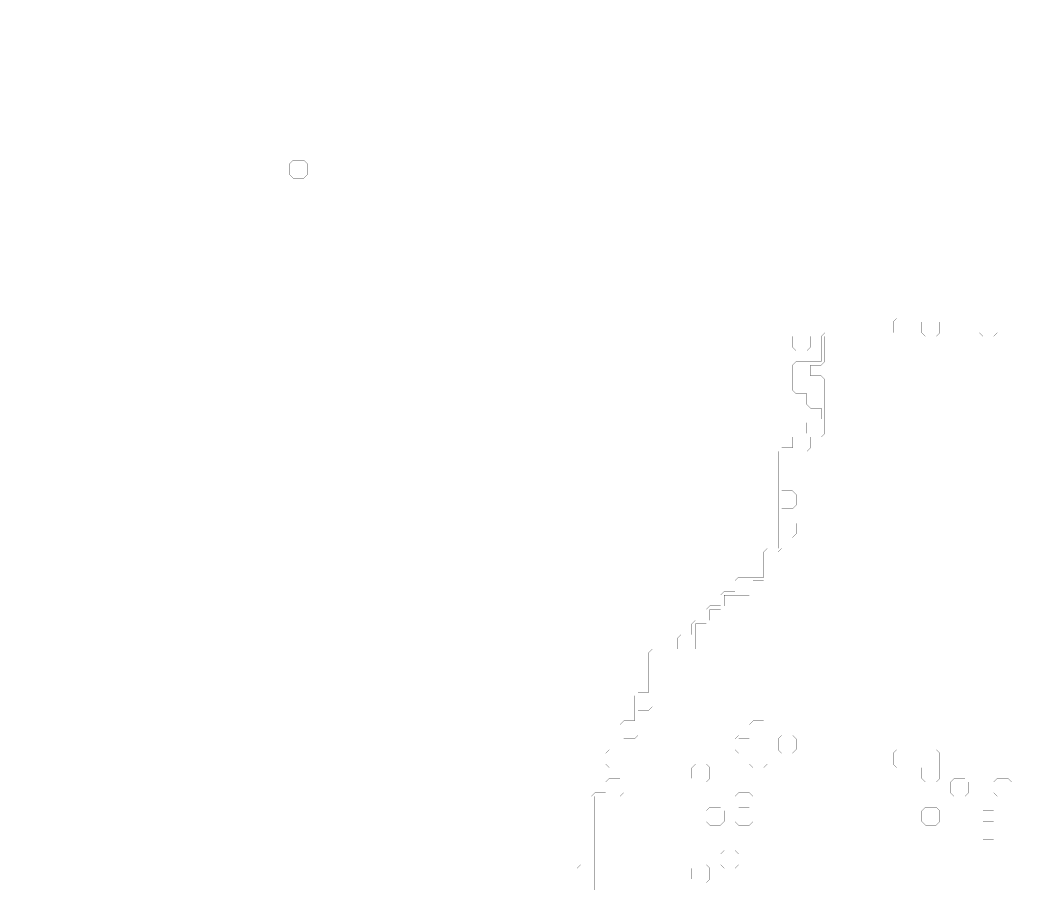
# Model space of a CAD drawing. Header units: metres. Extents: x 0 to 4990, y -4990 to 0.
# Drawn here: x 0 to 2710, y -2358 to 0 of the extents above; entities that cross this region are included whole.
import ezdxf

# ---------------------------------------------------------------- set-up
doc = ezdxf.new("R2010")
doc.units = ezdxf.units.M
doc.layers.add('conductor', color=1, linetype='Continuous')
doc.layers.add('substrate', color=5, linetype='Continuous')

msp = doc.modelspace()

# ---------------------------------------------------------------- linework, layer by layer
at = {"layer": 'conductor', "const_width": 0.5}
msp.add_lwpolyline([(2714.84375, -820.3125), (2705.078125, -820.3125), (2695.3125, -820.3125), (2685.546875, -820.3125), (2675.78125, -820.3125), (2666.015625, -820.3125), (2656.25, -820.3125), (2656.25, -830.078125), (2656.25, -839.84375), (2656.25, -849.609375), (2646.484375, -859.375), (2636.71875, -859.375), (2626.953125, -859.375), (2617.1875, -859.375), (2607.421875, -849.609375), (2607.421875, -839.84375), (2607.421875, -830.078125), (2607.421875, -820.3125), (2597.65625, -820.3125), (2587.890625, -820.3125), (2578.125, -820.3125), (2568.359375, -820.3125), (2558.59375, -820.3125), (2548.828125, -820.3125), (2539.0625, -820.3125), (2529.296875, -820.3125), (2519.53125, -820.3125), (2509.765625, -820.3125), (2500, -820.3125), (2500, -830.078125), (2500, -839.84375), (2500, -849.609375), (2490.234375, -859.375), (2480.46875, -859.375), (2470.703125, -859.375), (2460.9375, -859.375), (2451.171875, -849.609375), (2451.171875, -839.84375), (2451.171875, -830.078125), (2451.171875, -820.3125), (2441.40625, -820.3125), (2431.640625, -820.3125), (2421.875, -820.3125), (2421.875, -830.078125), (2421.875, -839.84375), (2421.875, -849.609375), (2412.109375, -859.375), (2402.34375, -859.375), (2392.578125, -859.375), (2382.8125, -859.375), (2373.046875, -859.375), (2363.28125, -859.375), (2353.515625, -859.375), (2343.75, -859.375), (2333.984375, -859.375), (2324.21875, -859.375), (2314.453125, -859.375), (2304.6875, -859.375), (2294.921875, -859.375), (2285.15625, -859.375), (2275.390625, -859.375), (2265.625, -859.375), (2255.859375, -859.375), (2246.09375, -859.375), (2236.328125, -859.375), (2226.5625, -859.375), (2216.796875, -859.375), (2207.03125, -859.375), (2197.265625, -859.375), (2187.5, -859.375), (2187.5, -869.140625), (2187.5, -878.90625), (2187.5, -888.671875), (2187.5, -898.4375), (2187.5, -908.203125), (2187.5, -917.96875), (2187.5, -927.734375), (2177.734375, -937.5), (2167.96875, -937.5), (2158.203125, -937.5), (2148.4375, -937.5), (2148.4375, -947.265625), (2148.4375, -957.03125), (2148.4375, -966.796875), (2158.203125, -966.796875), (2167.96875, -966.796875), (2177.734375, -966.796875), (2187.5, -976.5625), (2187.5, -986.328125), (2187.5, -996.09375), (2187.5, -1005.859375), (2187.5, -1015.625), (2187.5, -1025.390625), (2187.5, -1035.15625), (2187.5, -1044.921875), (2187.5, -1054.6875), (2187.5, -1064.453125), (2187.5, -1074.21875), (2187.5, -1083.984375), (2187.5, -1093.75), (2187.5, -1103.515625), (2187.5, -1113.28125), (2187.5, -1123.046875), (2177.734375, -1132.8125), (2167.96875, -1132.8125), (2158.203125, -1132.8125), (2148.4375, -1132.8125), (2148.4375, -1142.578125), (2148.4375, -1152.34375), (2148.4375, -1162.109375), (2138.671875, -1171.875), (2128.90625, -1171.875), (2119.140625, -1171.875), (2109.375, -1171.875), (2099.609375, -1171.875), (2089.84375, -1171.875), (2080.078125, -1171.875), (2070.3125, -1171.875), (2070.3125, -1181.640625), (2070.3125, -1191.40625), (2070.3125, -1201.171875), (2070.3125, -1210.9375), (2070.3125, -1220.703125), (2070.3125, -1230.46875), (2070.3125, -1240.234375), (2070.3125, -1250), (2070.3125, -1259.765625), (2070.3125, -1269.53125), (2070.3125, -1279.296875), (2080.078125, -1279.296875), (2089.84375, -1279.296875), (2099.609375, -1279.296875), (2109.375, -1289.0625), (2109.375, -1298.828125), (2109.375, -1308.59375), (2109.375, -1318.359375), (2099.609375, -1328.125), (2089.84375, -1328.125), (2080.078125, -1328.125), (2070.3125, -1328.125), (2070.3125, -1337.890625), (2070.3125, -1347.65625), (2070.3125, -1357.421875), (2080.078125, -1357.421875), (2089.84375, -1357.421875), (2099.609375, -1357.421875), (2109.375, -1367.1875), (2109.375, -1376.953125), (2109.375, -1386.71875), (2109.375, -1396.484375), (2099.609375, -1406.25), (2089.84375, -1406.25), (2080.078125, -1406.25), (2070.3125, -1406.25), (2070.3125, -1416.015625), (2070.3125, -1425.78125), (2070.3125, -1435.546875), (2060.546875, -1445.3125), (2050.78125, -1445.3125), (2041.015625, -1445.3125), (2031.25, -1445.3125), (2031.25, -1455.078125), (2031.25, -1464.84375), (2031.25, -1474.609375), (2031.25, -1484.375), (2031.25, -1494.140625), (2031.25, -1503.90625), (2031.25, -1513.671875), (2021.484375, -1523.4375), (2011.71875, -1523.4375), (2001.953125, -1523.4375), (1992.1875, -1523.4375), (1992.1875, -1533.203125), (1992.1875, -1542.96875), (1992.1875, -1552.734375), (1982.421875, -1562.5), (1972.65625, -1562.5), (1962.890625, -1562.5), (1953.125, -1562.5), (1943.359375, -1562.5), (1933.59375, -1562.5), (1923.828125, -1562.5), (1914.0625, -1562.5), (1914.0625, -1572.265625), (1914.0625, -1582.03125), (1914.0625, -1591.796875), (1904.296875, -1601.5625), (1894.53125, -1601.5625), (1884.765625, -1601.5625), (1875, -1601.5625), (1875, -1611.328125), (1875, -1621.09375), (1875, -1630.859375), (1865.234375, -1640.625), (1855.46875, -1640.625), (1845.703125, -1640.625), (1835.9375, -1640.625), (1835.9375, -1650.390625), (1835.9375, -1660.15625), (1835.9375, -1669.921875), (1835.9375, -1679.6875), (1835.9375, -1689.453125), (1835.9375, -1699.21875), (1835.9375, -1708.984375), (1826.171875, -1718.75), (1816.40625, -1718.75), (1806.640625, -1718.75), (1796.875, -1718.75), (1787.109375, -1718.75), (1777.34375, -1718.75), (1767.578125, -1718.75), (1757.8125, -1718.75), (1748.046875, -1718.75), (1738.28125, -1718.75), (1728.515625, -1718.75), (1718.75, -1718.75), (1718.75, -1728.515625), (1718.75, -1738.28125), (1718.75, -1748.046875), (1718.75, -1757.8125), (1718.75, -1767.578125), (1718.75, -1777.34375), (1718.75, -1787.109375), (1718.75, -1796.875), (1718.75, -1806.640625), (1718.75, -1816.40625), (1718.75, -1826.171875), (1718.75, -1835.9375), (1718.75, -1845.703125), (1718.75, -1855.46875), (1718.75, -1865.234375), (1708.984375, -1875), (1699.21875, -1875), (1689.453125, -1875), (1679.6875, -1875), (1679.6875, -1884.765625), (1679.6875, -1894.53125), (1679.6875, -1904.296875), (1679.6875, -1914.0625), (1679.6875, -1923.828125), (1679.6875, -1933.59375), (1679.6875, -1943.359375), (1669.921875, -1953.125), (1660.15625, -1953.125), (1650.390625, -1953.125), (1640.625, -1953.125), (1640.625, -1962.890625), (1640.625, -1972.65625), (1640.625, -1982.421875), (1640.625, -1992.1875), (1640.625, -2001.953125), (1640.625, -2011.71875), (1640.625, -2021.484375), (1640.625, -2031.25), (1640.625, -2041.015625), (1640.625, -2050.78125), (1640.625, -2060.546875), (1640.625, -2070.3125), (1640.625, -2080.078125), (1640.625, -2089.84375), (1640.625, -2099.609375), (1630.859375, -2109.375), (1621.09375, -2109.375), (1611.328125, -2109.375), (1601.5625, -2109.375), (1591.796875, -2109.375), (1582.03125, -2109.375), (1572.265625, -2109.375), (1562.5, -2109.375), (1562.5, -2119.140625), (1562.5, -2128.90625), (1562.5, -2138.671875), (1562.5, -2148.4375), (1562.5, -2158.203125), (1562.5, -2167.96875), (1562.5, -2177.734375), (1562.5, -2187.5), (1562.5, -2197.265625), (1562.5, -2207.03125), (1562.5, -2216.796875), (1562.5, -2226.5625), (1562.5, -2236.328125), (1562.5, -2246.09375), (1562.5, -2255.859375), (1562.5, -2265.625), (1562.5, -2275.390625), (1562.5, -2285.15625), (1562.5, -2294.921875), (1562.5, -2304.6875), (1562.5, -2314.453125), (1562.5, -2324.21875), (1562.5, -2333.984375), (1562.5, -2343.75), (1562.5, -2353.515625), (1562.5, -2363.28125)], dxfattribs=at)
for points in [[(1982.421875, -1914.0625), (1992.1875, -1904.296875), (2001.953125, -1904.296875), (2011.71875, -1904.296875), (2021.484375, -1904.296875), (2031.25, -1914.0625), (2031.25, -1923.828125), (2031.25, -1933.59375), (2031.25, -1943.359375), (2031.25, -1953.125), (2031.25, -1962.890625), (2031.25, -1972.65625), (2031.25, -1982.421875), (2031.25, -1992.1875), (2031.25, -2001.953125), (2031.25, -2011.71875), (2031.25, -2021.484375), (2021.484375, -2031.25), (2011.71875, -2031.25), (2001.953125, -2031.25), (1992.1875, -2031.25), (1982.421875, -2021.484375), (1982.421875, -2011.71875), (1982.421875, -2001.953125), (1982.421875, -1992.1875), (1972.65625, -1992.1875), (1962.890625, -1992.1875), (1953.125, -1992.1875), (1943.359375, -1982.421875), (1943.359375, -1972.65625), (1943.359375, -1962.890625), (1943.359375, -1953.125), (1953.125, -1943.359375), (1962.890625, -1943.359375), (1972.65625, -1943.359375), (1982.421875, -1943.359375), (1982.421875, -1933.59375), (1982.421875, -1923.828125)], [(2060.546875, -1953.125), (2070.3125, -1943.359375), (2080.078125, -1943.359375), (2089.84375, -1943.359375), (2099.609375, -1943.359375), (2109.375, -1953.125), (2109.375, -1962.890625), (2109.375, -1972.65625), (2109.375, -1982.421875), (2099.609375, -1992.1875), (2089.84375, -1992.1875), (2080.078125, -1992.1875), (2070.3125, -1992.1875), (2060.546875, -1982.421875), (2060.546875, -1972.65625), (2060.546875, -1962.890625)], [(2373.046875, -1992.1875), (2382.8125, -1982.421875), (2392.578125, -1982.421875), (2402.34375, -1982.421875), (2412.109375, -1982.421875), (2421.875, -1982.421875), (2431.640625, -1982.421875), (2441.40625, -1982.421875), (2451.171875, -1982.421875), (2460.9375, -1982.421875), (2470.703125, -1982.421875), (2480.46875, -1982.421875), (2490.234375, -1982.421875), (2500, -1992.1875), (2500, -2001.953125), (2500, -2011.71875), (2500, -2021.484375), (2500, -2031.25), (2500, -2041.015625), (2500, -2050.78125), (2500, -2060.546875), (2490.234375, -2070.3125), (2480.46875, -2070.3125), (2470.703125, -2070.3125), (2460.9375, -2070.3125), (2451.171875, -2060.546875), (2451.171875, -2050.78125), (2451.171875, -2041.015625), (2451.171875, -2031.25), (2441.40625, -2031.25), (2431.640625, -2031.25), (2421.875, -2031.25), (2412.109375, -2031.25), (2402.34375, -2031.25), (2392.578125, -2031.25), (2382.8125, -2031.25), (2373.046875, -2021.484375), (2373.046875, -2011.71875), (2373.046875, -2001.953125)], [(1826.171875, -2031.25), (1835.9375, -2021.484375), (1845.703125, -2021.484375), (1855.46875, -2021.484375), (1865.234375, -2021.484375), (1875, -2031.25), (1875, -2041.015625), (1875, -2050.78125), (1875, -2060.546875), (1865.234375, -2070.3125), (1855.46875, -2070.3125), (1845.703125, -2070.3125), (1835.9375, -2070.3125), (1826.171875, -2060.546875), (1826.171875, -2050.78125), (1826.171875, -2041.015625)], [(2529.296875, -2070.3125), (2539.0625, -2060.546875), (2548.828125, -2060.546875), (2558.59375, -2060.546875), (2568.359375, -2060.546875), (2578.125, -2070.3125), (2578.125, -2080.078125), (2578.125, -2089.84375), (2578.125, -2099.609375), (2568.359375, -2109.375), (2558.59375, -2109.375), (2548.828125, -2109.375), (2539.0625, -2109.375), (2529.296875, -2099.609375), (2529.296875, -2089.84375), (2529.296875, -2080.078125)], [(2646.484375, -2070.3125), (2656.25, -2060.546875), (2666.015625, -2060.546875), (2675.78125, -2060.546875), (2685.546875, -2060.546875), (2695.3125, -2070.3125), (2695.3125, -2080.078125), (2695.3125, -2089.84375), (2695.3125, -2099.609375), (2685.546875, -2109.375), (2675.78125, -2109.375), (2666.015625, -2109.375), (2656.25, -2109.375), (2646.484375, -2099.609375), (2646.484375, -2089.84375), (2646.484375, -2080.078125)], [(1943.359375, -2109.375), (1953.125, -2099.609375), (1962.890625, -2099.609375), (1972.65625, -2099.609375), (1982.421875, -2099.609375), (1992.1875, -2109.375), (1992.1875, -2119.140625), (1992.1875, -2128.90625), (1992.1875, -2138.671875), (1992.1875, -2148.4375), (1992.1875, -2158.203125), (1992.1875, -2167.96875), (1992.1875, -2177.734375), (1982.421875, -2187.5), (1972.65625, -2187.5), (1962.890625, -2187.5), (1953.125, -2187.5), (1943.359375, -2177.734375), (1943.359375, -2167.96875), (1943.359375, -2158.203125), (1943.359375, -2148.4375), (1943.359375, -2138.671875), (1943.359375, -2128.90625), (1943.359375, -2119.140625)], [(1865.234375, -2148.4375), (1875, -2138.671875), (1884.765625, -2138.671875), (1894.53125, -2138.671875), (1904.296875, -2138.671875), (1914.0625, -2148.4375), (1914.0625, -2158.203125), (1914.0625, -2167.96875), (1914.0625, -2177.734375), (1904.296875, -2187.5), (1894.53125, -2187.5), (1884.765625, -2187.5), (1875, -2187.5), (1865.234375, -2177.734375), (1865.234375, -2167.96875), (1865.234375, -2158.203125)], [(2451.171875, -2148.4375), (2460.9375, -2138.671875), (2470.703125, -2138.671875), (2480.46875, -2138.671875), (2490.234375, -2138.671875), (2500, -2148.4375), (2500, -2158.203125), (2500, -2167.96875), (2500, -2177.734375), (2490.234375, -2187.5), (2480.46875, -2187.5), (2470.703125, -2187.5), (2460.9375, -2187.5), (2451.171875, -2177.734375), (2451.171875, -2167.96875), (2451.171875, -2158.203125)], [(1904.296875, -2265.625), (1914.0625, -2255.859375), (1923.828125, -2255.859375), (1933.59375, -2255.859375), (1943.359375, -2255.859375), (1953.125, -2265.625), (1953.125, -2275.390625), (1953.125, -2285.15625), (1953.125, -2294.921875), (1943.359375, -2304.6875), (1933.59375, -2304.6875), (1923.828125, -2304.6875), (1914.0625, -2304.6875), (1904.296875, -2294.921875), (1904.296875, -2285.15625), (1904.296875, -2275.390625)], [(1826.171875, -2304.6875), (1835.9375, -2294.921875), (1845.703125, -2294.921875), (1855.46875, -2294.921875), (1865.234375, -2294.921875), (1875, -2304.6875), (1875, -2314.453125), (1875, -2324.21875), (1875, -2333.984375), (1865.234375, -2343.75), (1855.46875, -2343.75), (1845.703125, -2343.75), (1835.9375, -2343.75), (1826.171875, -2333.984375), (1826.171875, -2324.21875), (1826.171875, -2314.453125)]]:
    msp.add_lwpolyline(points, close=True, dxfattribs=at)
at = {"layer": 'substrate', "const_width": 0.5}
for points in [[(2714.84375, 0), (2705.078125, 0), (2695.3125, 0), (2685.546875, 0), (2675.78125, 0), (2666.015625, 0), (2656.25, 0), (2646.484375, 0), (2636.71875, 0), (2626.953125, 0), (2617.1875, 0), (2607.421875, 0), (2597.65625, 0), (2587.890625, 0), (2578.125, 0), (2568.359375, 0), (2558.59375, 0), (2548.828125, 0), (2539.0625, 0), (2529.296875, 0), (2519.53125, 0), (2509.765625, 0), (2500, 0), (2490.234375, 0), (2480.46875, 0), (2470.703125, 0), (2460.9375, 0), (2451.171875, 0), (2441.40625, 0), (2431.640625, 0), (2421.875, 0), (2412.109375, 0), (2402.34375, 0), (2392.578125, 0), (2382.8125, 0), (2373.046875, 0), (2363.28125, 0), (2353.515625, 0), (2343.75, 0), (2333.984375, 0), (2324.21875, 0), (2314.453125, 0), (2304.6875, 0), (2294.921875, 0), (2285.15625, 0), (2275.390625, 0), (2265.625, 0), (2255.859375, 0), (2246.09375, 0), (2236.328125, 0), (2226.5625, 0), (2216.796875, 0), (2207.03125, 0), (2197.265625, 0), (2187.5, 0), (2177.734375, 0), (2167.96875, 0), (2158.203125, 0), (2148.4375, 0), (2138.671875, 0), (2128.90625, 0), (2119.140625, 0), (2109.375, 0), (2099.609375, 0), (2089.84375, 0), (2080.078125, 0), (2070.3125, 0), (2060.546875, 0), (2050.78125, 0), (2041.015625, 0), (2031.25, 0), (2021.484375, 0), (2011.71875, 0), (2001.953125, 0), (1992.1875, 0), (1982.421875, 0), (1972.65625, 0), (1962.890625, 0), (1953.125, 0), (1943.359375, 0), (1933.59375, 0), (1923.828125, 0), (1914.0625, 0), (1904.296875, 0), (1894.53125, 0), (1884.765625, 0), (1875, 0), (1865.234375, 0), (1855.46875, 0), (1845.703125, 0), (1835.9375, 0), (1826.171875, 0), (1816.40625, 0), (1806.640625, 0), (1796.875, 0), (1787.109375, 0), (1777.34375, 0), (1767.578125, 0), (1757.8125, 0), (1748.046875, 0), (1738.28125, 0), (1728.515625, 0), (1718.75, 0), (1708.984375, 0), (1699.21875, 0), (1689.453125, 0), (1679.6875, 0), (1669.921875, 0), (1660.15625, 0), (1650.390625, 0), (1640.625, 0), (1630.859375, 0), (1621.09375, 0), (1611.328125, 0), (1601.5625, 0), (1591.796875, 0), (1582.03125, 0), (1572.265625, 0), (1562.5, 0), (1552.734375, 0), (1542.96875, 0), (1533.203125, 0), (1523.4375, 0), (1513.671875, 0), (1503.90625, 0), (1494.140625, 0), (1484.375, 0), (1474.609375, 0), (1464.84375, 0), (1455.078125, 0), (1445.3125, 0), (1435.546875, 0), (1425.78125, 0), (1416.015625, 0), (1406.25, 0), (1396.484375, 0), (1386.71875, 0), (1376.953125, 0), (1367.1875, 0), (1357.421875, 0), (1347.65625, 0), (1337.890625, 0), (1328.125, 0), (1318.359375, 0), (1308.59375, 0), (1298.828125, 0), (1289.0625, 0), (1279.296875, 0), (1269.53125, 0), (1259.765625, 0), (1250, 0), (1240.234375, 0), (1230.46875, 0), (1220.703125, 0), (1210.9375, 0), (1201.171875, 0), (1191.40625, 0), (1181.640625, 0), (1171.875, 0), (1162.109375, 0), (1152.34375, 0), (1142.578125, 0), (1132.8125, 0), (1123.046875, 0), (1113.28125, 0), (1103.515625, 0), (1093.75, 0), (1083.984375, 0), (1074.21875, 0), (1064.453125, 0), (1054.6875, 0), (1044.921875, 0), (1035.15625, 0), (1025.390625, 0), (1015.625, 0), (1005.859375, 0), (996.09375, 0), (986.328125, 0), (976.5625, 0), (966.796875, 0), (957.03125, 0), (947.265625, 0), (937.5, 0), (927.734375, 0), (917.96875, 0), (908.203125, 0), (898.4375, 0), (888.671875, 0), (878.90625, 0), (869.140625, 0), (859.375, 0), (849.609375, 0), (839.84375, 0), (830.078125, 0), (820.3125, 0), (810.546875, 0), (800.78125, 0), (791.015625, 0), (781.25, 0), (771.484375, 0), (761.71875, 0), (751.953125, 0), (742.1875, 0), (732.421875, 0), (722.65625, 0), (712.890625, 0), (703.125, 0), (693.359375, 0), (683.59375, 0), (673.828125, 0), (664.0625, 0), (654.296875, 0), (644.53125, 0), (634.765625, 0), (625, 0), (615.234375, 0), (605.46875, 0), (595.703125, 0), (585.9375, 0), (576.171875, 0), (566.40625, 0), (556.640625, 0), (546.875, 0), (537.109375, 0), (527.34375, 0), (517.578125, 0), (507.8125, 0), (498.046875, 0), (488.28125, 0), (478.515625, 0), (468.75, 0), (458.984375, 0), (449.21875, 0), (439.453125, 0), (429.6875, 0), (419.921875, 0), (410.15625, 0), (400.390625, 0), (390.625, 0), (380.859375, 0), (371.09375, 0), (361.328125, 0), (351.5625, 0), (341.796875, 0), (332.03125, 0), (322.265625, 0), (312.5, 0), (302.734375, 0), (292.96875, 0), (283.203125, 0), (273.4375, 0), (263.671875, 0), (253.90625, 0), (244.140625, 0), (234.375, 0), (224.609375, 0), (214.84375, 0), (205.078125, 0), (195.3125, 0), (185.546875, 0), (175.78125, 0), (166.015625, 0), (156.25, 0), (146.484375, 0), (136.71875, 0), (126.953125, 0), (117.1875, 0), (107.421875, 0), (97.65625, 0), (87.890625, 0), (78.125, 0), (68.359375, 0), (58.59375, 0), (48.828125, 0), (39.0625, 0), (29.296875, 0), (19.53125, 0), (9.765625, 0), (0, 0), (0, -9.765625), (0, -19.53125), (0, -29.296875), (0, -39.0625), (0, -48.828125), (0, -58.59375), (0, -68.359375), (0, -78.125), (0, -87.890625), (0, -97.65625), (0, -107.421875), (0, -117.1875), (0, -126.953125), (0, -136.71875), (0, -146.484375), (0, -156.25), (0, -166.015625), (0, -175.78125), (0, -185.546875), (0, -195.3125), (0, -205.078125), (0, -214.84375), (0, -224.609375), (0, -234.375), (0, -244.140625), (0, -253.90625), (0, -263.671875), (0, -273.4375), (0, -283.203125), (0, -292.96875), (0, -302.734375), (0, -312.5), (0, -322.265625), (0, -332.03125), (0, -341.796875), (0, -351.5625), (0, -361.328125), (0, -371.09375), (0, -380.859375), (0, -390.625), (0, -400.390625), (0, -410.15625), (0, -419.921875), (0, -429.6875), (0, -439.453125), (0, -449.21875), (0, -458.984375), (0, -468.75), (0, -478.515625), (0, -488.28125), (0, -498.046875), (0, -507.8125), (0, -517.578125), (0, -527.34375), (0, -537.109375), (0, -546.875), (0, -556.640625), (0, -566.40625), (0, -576.171875), (0, -585.9375), (0, -595.703125), (0, -605.46875), (0, -615.234375), (0, -625), (0, -634.765625), (0, -644.53125), (0, -654.296875), (0, -664.0625), (0, -673.828125), (0, -683.59375), (0, -693.359375), (0, -703.125), (0, -712.890625), (0, -722.65625), (0, -732.421875), (0, -742.1875), (0, -751.953125), (0, -761.71875), (0, -771.484375), (0, -781.25), (0, -791.015625), (0, -800.78125), (0, -810.546875), (0, -820.3125), (0, -830.078125), (0, -839.84375), (0, -849.609375), (0, -859.375), (0, -869.140625), (0, -878.90625), (0, -888.671875), (0, -898.4375), (0, -908.203125), (0, -917.96875), (0, -927.734375), (0, -937.5), (0, -947.265625), (0, -957.03125), (0, -966.796875), (0, -976.5625), (0, -986.328125), (0, -996.09375), (0, -1005.859375), (0, -1015.625), (0, -1025.390625), (0, -1035.15625), (0, -1044.921875), (0, -1054.6875), (0, -1064.453125), (0, -1074.21875), (0, -1083.984375), (0, -1093.75), (0, -1103.515625), (0, -1113.28125), (0, -1123.046875), (0, -1132.8125), (0, -1142.578125), (0, -1152.34375), (0, -1162.109375), (0, -1171.875), (0, -1181.640625), (0, -1191.40625), (0, -1201.171875), (0, -1210.9375), (0, -1220.703125), (0, -1230.46875), (0, -1240.234375), (0, -1250), (0, -1259.765625), (0, -1269.53125), (0, -1279.296875), (0, -1289.0625), (0, -1298.828125), (0, -1308.59375), (0, -1318.359375), (0, -1328.125), (0, -1337.890625), (0, -1347.65625), (0, -1357.421875), (0, -1367.1875), (0, -1376.953125), (0, -1386.71875), (0, -1396.484375), (0, -1406.25), (0, -1416.015625), (0, -1425.78125), (0, -1435.546875), (0, -1445.3125), (0, -1455.078125), (0, -1464.84375), (0, -1474.609375), (0, -1484.375), (0, -1494.140625), (0, -1503.90625), (0, -1513.671875), (0, -1523.4375), (0, -1533.203125), (0, -1542.96875), (0, -1552.734375), (0, -1562.5), (0, -1572.265625), (0, -1582.03125), (0, -1591.796875), (0, -1601.5625), (0, -1611.328125), (0, -1621.09375), (0, -1630.859375), (0, -1640.625), (0, -1650.390625), (0, -1660.15625), (0, -1669.921875), (0, -1679.6875), (0, -1689.453125), (0, -1699.21875), (0, -1708.984375), (0, -1718.75), (0, -1728.515625), (0, -1738.28125), (0, -1748.046875), (0, -1757.8125), (0, -1767.578125), (0, -1777.34375), (0, -1787.109375), (0, -1796.875), (0, -1806.640625), (0, -1816.40625), (0, -1826.171875), (0, -1835.9375), (0, -1845.703125), (0, -1855.46875), (0, -1865.234375), (0, -1875), (0, -1884.765625), (0, -1894.53125), (0, -1904.296875), (0, -1914.0625), (0, -1923.828125), (0, -1933.59375), (0, -1943.359375), (0, -1953.125), (0, -1962.890625), (0, -1972.65625), (0, -1982.421875), (0, -1992.1875), (0, -2001.953125), (0, -2011.71875), (0, -2021.484375), (0, -2031.25), (0, -2041.015625), (0, -2050.78125), (0, -2060.546875), (0, -2070.3125), (0, -2080.078125), (0, -2089.84375), (0, -2099.609375), (0, -2109.375), (0, -2119.140625), (0, -2128.90625), (0, -2138.671875), (0, -2148.4375), (0, -2158.203125), (0, -2167.96875), (0, -2177.734375), (0, -2187.5), (0, -2197.265625), (0, -2207.03125), (0, -2216.796875), (0, -2226.5625), (0, -2236.328125), (0, -2246.09375), (0, -2255.859375), (0, -2265.625), (0, -2275.390625), (0, -2285.15625), (0, -2294.921875), (0, -2304.6875), (0, -2314.453125), (0, -2324.21875), (0, -2333.984375), (0, -2343.75), (0, -2353.515625), (0, -2363.28125)], [(1513.671875, -2363.28125), (1513.671875, -2353.515625), (1513.671875, -2343.75), (1513.671875, -2333.984375), (1513.671875, -2324.21875), (1513.671875, -2314.453125), (1513.671875, -2304.6875), (1523.4375, -2294.921875), (1533.203125, -2294.921875), (1542.96875, -2294.921875), (1552.734375, -2294.921875), (1552.734375, -2285.15625), (1552.734375, -2275.390625), (1552.734375, -2265.625), (1552.734375, -2255.859375), (1552.734375, -2246.09375), (1552.734375, -2236.328125), (1552.734375, -2226.5625), (1552.734375, -2216.796875), (1552.734375, -2207.03125), (1552.734375, -2197.265625), (1552.734375, -2187.5), (1552.734375, -2177.734375), (1552.734375, -2167.96875), (1552.734375, -2158.203125), (1552.734375, -2148.4375), (1552.734375, -2138.671875), (1552.734375, -2128.90625), (1552.734375, -2119.140625), (1552.734375, -2109.375), (1562.5, -2099.609375), (1572.265625, -2099.609375), (1582.03125, -2099.609375), (1591.796875, -2099.609375), (1591.796875, -2089.84375), (1591.796875, -2080.078125), (1591.796875, -2070.3125), (1601.5625, -2060.546875), (1611.328125, -2060.546875), (1621.09375, -2060.546875), (1630.859375, -2060.546875), (1630.859375, -2050.78125), (1630.859375, -2041.015625), (1630.859375, -2031.25), (1621.09375, -2031.25), (1611.328125, -2031.25), (1601.5625, -2031.25), (1591.796875, -2021.484375), (1591.796875, -2011.71875), (1591.796875, -2001.953125), (1591.796875, -1992.1875), (1601.5625, -1982.421875), (1611.328125, -1982.421875), (1621.09375, -1982.421875), (1630.859375, -1982.421875), (1630.859375, -1972.65625), (1630.859375, -1962.890625), (1630.859375, -1953.125), (1630.859375, -1943.359375), (1630.859375, -1933.59375), (1630.859375, -1923.828125), (1630.859375, -1914.0625), (1640.625, -1904.296875), (1650.390625, -1904.296875), (1660.15625, -1904.296875), (1669.921875, -1904.296875), (1669.921875, -1894.53125), (1669.921875, -1884.765625), (1669.921875, -1875), (1669.921875, -1865.234375), (1669.921875, -1855.46875), (1669.921875, -1845.703125), (1669.921875, -1835.9375), (1679.6875, -1826.171875), (1689.453125, -1826.171875), (1699.21875, -1826.171875), (1708.984375, -1826.171875), (1708.984375, -1816.40625), (1708.984375, -1806.640625), (1708.984375, -1796.875), (1708.984375, -1787.109375), (1708.984375, -1777.34375), (1708.984375, -1767.578125), (1708.984375, -1757.8125), (1708.984375, -1748.046875), (1708.984375, -1738.28125), (1708.984375, -1728.515625), (1708.984375, -1718.75), (1718.75, -1708.984375), (1728.515625, -1708.984375), (1738.28125, -1708.984375), (1748.046875, -1708.984375), (1757.8125, -1708.984375), (1767.578125, -1708.984375), (1777.34375, -1708.984375), (1787.109375, -1708.984375), (1787.109375, -1699.21875), (1787.109375, -1689.453125), (1787.109375, -1679.6875), (1796.875, -1669.921875), (1806.640625, -1669.921875), (1816.40625, -1669.921875), (1826.171875, -1669.921875), (1826.171875, -1660.15625), (1826.171875, -1650.390625), (1826.171875, -1640.625), (1835.9375, -1630.859375), (1845.703125, -1630.859375), (1855.46875, -1630.859375), (1865.234375, -1630.859375), (1865.234375, -1621.09375), (1865.234375, -1611.328125), (1865.234375, -1601.5625), (1875, -1591.796875), (1884.765625, -1591.796875), (1894.53125, -1591.796875), (1904.296875, -1591.796875), (1904.296875, -1582.03125), (1904.296875, -1572.265625), (1904.296875, -1562.5), (1914.0625, -1552.734375), (1923.828125, -1552.734375), (1933.59375, -1552.734375), (1943.359375, -1552.734375), (1943.359375, -1542.96875), (1943.359375, -1533.203125), (1943.359375, -1523.4375), (1953.125, -1513.671875), (1962.890625, -1513.671875), (1972.65625, -1513.671875), (1982.421875, -1513.671875), (1992.1875, -1513.671875), (2001.953125, -1513.671875), (2011.71875, -1513.671875), (2021.484375, -1513.671875), (2021.484375, -1503.90625), (2021.484375, -1494.140625), (2021.484375, -1484.375), (2021.484375, -1474.609375), (2021.484375, -1464.84375), (2021.484375, -1455.078125), (2021.484375, -1445.3125), (2031.25, -1435.546875), (2041.015625, -1435.546875), (2050.78125, -1435.546875), (2060.546875, -1435.546875), (2060.546875, -1425.78125), (2060.546875, -1416.015625), (2060.546875, -1406.25), (2060.546875, -1396.484375), (2060.546875, -1386.71875), (2060.546875, -1376.953125), (2060.546875, -1367.1875), (2060.546875, -1357.421875), (2060.546875, -1347.65625), (2060.546875, -1337.890625), (2060.546875, -1328.125), (2060.546875, -1318.359375), (2060.546875, -1308.59375), (2060.546875, -1298.828125), (2060.546875, -1289.0625), (2060.546875, -1279.296875), (2060.546875, -1269.53125), (2060.546875, -1259.765625), (2060.546875, -1250), (2060.546875, -1240.234375), (2060.546875, -1230.46875), (2060.546875, -1220.703125), (2060.546875, -1210.9375), (2060.546875, -1201.171875), (2060.546875, -1191.40625), (2060.546875, -1181.640625), (2060.546875, -1171.875), (2070.3125, -1162.109375), (2080.078125, -1162.109375), (2089.84375, -1162.109375), (2099.609375, -1162.109375), (2099.609375, -1152.34375), (2099.609375, -1142.578125), (2099.609375, -1132.8125), (2109.375, -1123.046875), (2119.140625, -1123.046875), (2128.90625, -1123.046875), (2138.671875, -1123.046875), (2138.671875, -1113.28125), (2138.671875, -1103.515625), (2138.671875, -1093.75), (2148.4375, -1083.984375), (2158.203125, -1083.984375), (2167.96875, -1083.984375), (2177.734375, -1083.984375), (2177.734375, -1074.21875), (2177.734375, -1064.453125), (2177.734375, -1054.6875), (2167.96875, -1054.6875), (2158.203125, -1054.6875), (2148.4375, -1054.6875), (2138.671875, -1044.921875), (2138.671875, -1035.15625), (2138.671875, -1025.390625), (2138.671875, -1015.625), (2128.90625, -1015.625), (2119.140625, -1015.625), (2109.375, -1015.625), (2099.609375, -1005.859375), (2099.609375, -996.09375), (2099.609375, -986.328125), (2099.609375, -976.5625), (2099.609375, -966.796875), (2099.609375, -957.03125), (2099.609375, -947.265625), (2099.609375, -937.5), (2109.375, -927.734375), (2119.140625, -927.734375), (2128.90625, -927.734375), (2138.671875, -927.734375), (2148.4375, -927.734375), (2158.203125, -927.734375), (2167.96875, -927.734375), (2177.734375, -927.734375), (2177.734375, -917.96875), (2177.734375, -908.203125), (2177.734375, -898.4375), (2177.734375, -888.671875), (2177.734375, -878.90625), (2177.734375, -869.140625), (2177.734375, -859.375), (2187.5, -849.609375), (2197.265625, -849.609375), (2207.03125, -849.609375), (2216.796875, -849.609375), (2226.5625, -849.609375), (2236.328125, -849.609375), (2246.09375, -849.609375), (2255.859375, -849.609375), (2265.625, -849.609375), (2275.390625, -849.609375), (2285.15625, -849.609375), (2294.921875, -849.609375), (2304.6875, -849.609375), (2314.453125, -849.609375), (2324.21875, -849.609375), (2333.984375, -849.609375), (2343.75, -849.609375), (2353.515625, -849.609375), (2363.28125, -849.609375), (2373.046875, -849.609375), (2373.046875, -839.84375), (2373.046875, -830.078125), (2373.046875, -820.3125), (2382.8125, -810.546875), (2392.578125, -810.546875), (2402.34375, -810.546875), (2412.109375, -810.546875), (2421.875, -810.546875), (2431.640625, -810.546875), (2441.40625, -810.546875), (2451.171875, -810.546875), (2460.9375, -810.546875), (2470.703125, -810.546875), (2480.46875, -810.546875), (2490.234375, -810.546875), (2500, -810.546875), (2509.765625, -810.546875), (2519.53125, -810.546875), (2529.296875, -810.546875), (2539.0625, -810.546875), (2548.828125, -810.546875), (2558.59375, -810.546875), (2568.359375, -810.546875), (2578.125, -810.546875), (2587.890625, -810.546875), (2597.65625, -810.546875), (2607.421875, -810.546875), (2617.1875, -810.546875), (2626.953125, -810.546875), (2636.71875, -810.546875), (2646.484375, -810.546875), (2656.25, -810.546875), (2666.015625, -810.546875), (2675.78125, -810.546875), (2685.546875, -810.546875), (2695.3125, -810.546875), (2705.078125, -810.546875), (2714.84375, -810.546875)]]:
    msp.add_lwpolyline(points, dxfattribs=at)
for points in [[(732.421875, -390.625), (742.1875, -380.859375), (751.953125, -380.859375), (761.71875, -380.859375), (771.484375, -380.859375), (781.25, -390.625), (781.25, -400.390625), (781.25, -410.15625), (781.25, -419.921875), (771.484375, -429.6875), (761.71875, -429.6875), (751.953125, -429.6875), (742.1875, -429.6875), (732.421875, -419.921875), (732.421875, -410.15625), (732.421875, -400.390625)], [(2099.609375, -859.375), (2109.375, -849.609375), (2119.140625, -849.609375), (2128.90625, -849.609375), (2138.671875, -849.609375), (2148.4375, -859.375), (2148.4375, -869.140625), (2148.4375, -878.90625), (2148.4375, -888.671875), (2138.671875, -898.4375), (2128.90625, -898.4375), (2119.140625, -898.4375), (2109.375, -898.4375), (2099.609375, -888.671875), (2099.609375, -878.90625), (2099.609375, -869.140625)], [(1953.125, -1953.125), (1953.125, -1962.890625), (1953.125, -1972.65625), (1953.125, -1982.421875), (1962.890625, -1982.421875), (1972.65625, -1982.421875), (1982.421875, -1982.421875), (1982.421875, -1972.65625), (1982.421875, -1962.890625), (1982.421875, -1953.125), (1972.65625, -1953.125), (1962.890625, -1953.125)], [(1953.125, -2109.375), (1953.125, -2119.140625), (1953.125, -2128.90625), (1953.125, -2138.671875), (1962.890625, -2138.671875), (1972.65625, -2138.671875), (1982.421875, -2138.671875), (1982.421875, -2128.90625), (1982.421875, -2119.140625), (1982.421875, -2109.375), (1972.65625, -2109.375), (1962.890625, -2109.375)], [(2617.1875, -2148.4375), (2617.1875, -2158.203125), (2617.1875, -2167.96875), (2617.1875, -2177.734375), (2626.953125, -2177.734375), (2636.71875, -2177.734375), (2646.484375, -2177.734375), (2646.484375, -2167.96875), (2646.484375, -2158.203125), (2646.484375, -2148.4375), (2636.71875, -2148.4375), (2626.953125, -2148.4375)], [(2617.1875, -2226.5625), (2617.1875, -2236.328125), (2617.1875, -2246.09375), (2617.1875, -2255.859375), (2626.953125, -2255.859375), (2636.71875, -2255.859375), (2646.484375, -2255.859375), (2646.484375, -2246.09375), (2646.484375, -2236.328125), (2646.484375, -2226.5625), (2636.71875, -2226.5625), (2626.953125, -2226.5625)]]:
    msp.add_lwpolyline(points, close=True, dxfattribs=at)

doc.saveas('drawing.dxf')
